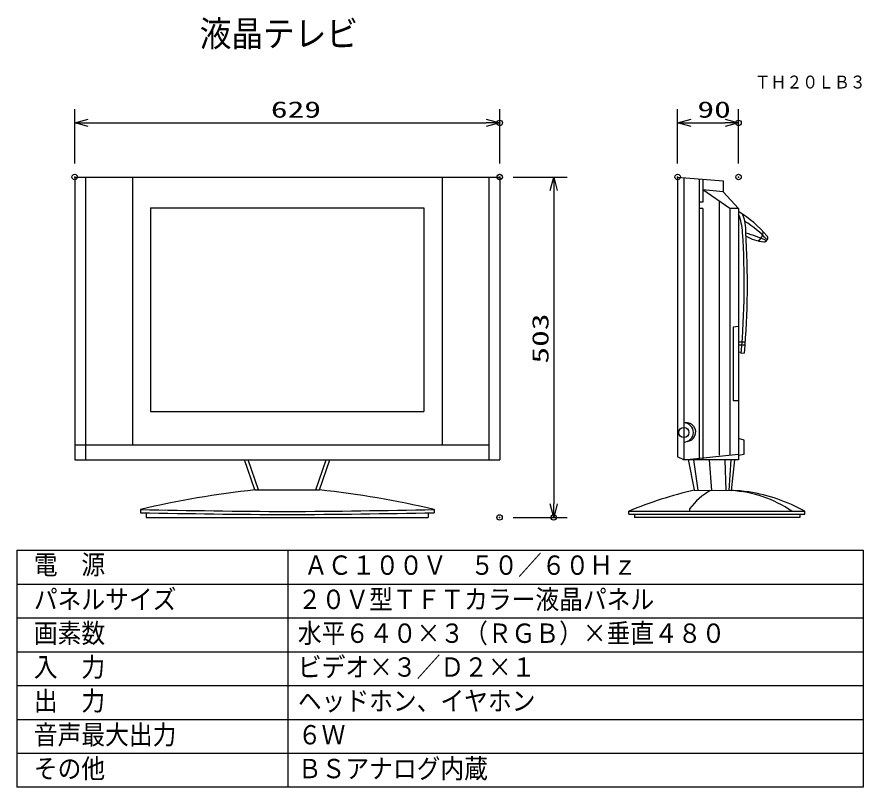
# Model space of a CAD drawing. Units: millimetres, scale not verified. Extents: x -40 to 85, y -1503 to -1389.
import ezdxf
from ezdxf.enums import TextEntityAlignment as Align

# ---------------------------------------------------------------- set-up
doc = ezdxf.new("R2010")
doc.units = ezdxf.units.MM
doc.header["$LTSCALE"] = 1.6
doc.header["$PDMODE"] = 32
doc.header["$PDSIZE"] = 0.8
for name, color, linetype in [('0-0_MOJI1', 2, 'Continuous'), ('0-1_GAIKEI', 7, 'Continuous'), ('0-2_TOUROKU', 3, 'Continuous'), ('0-3_WAKU', 7, 'Continuous')]:
    doc.layers.add(name, color=color, linetype=linetype)
doc.styles.add('ＭＳ ゴシック', font='')
doc.styles.get('ＭＳ ゴシック').set_extended_font_data('MS Gothic')

# ---------------------------------------------------------------- blocks, each defined once
blk = doc.blocks.new('_OPEN30')
at = {"layer": '0-3_WAKU'}
blk.add_line((0, 0), (-1, 0), dxfattribs=at)
blk.add_lwpolyline([(-1, 0.2679), (0, 0), (-1, -0.2679)], dxfattribs=at)

msp = doc.modelspace()

# ---------------------------------------------------------------- linework, layer by layer
at = {"layer": '0-1_GAIKEI'}
for p, q in [((-31.4, -1412.816), (-31.4, -1454.616)), ((-31.4, -1412.816), (31.4, -1412.816)), ((31.4, -1412.816), (31.4, -1454.616)), ((57.672, -1412.816), (57.672, -1454.147)), ((57.672, -1412.816), (64.379, -1413.4)), ((64.379, -1413.4), (64.379, -1415.007)), ((64.379, -1415.007), (66.672, -1417.487)), ((-20.2, -1417.366), (-20.2, -1447.466)), ((-20.2, -1417.366), (20.2, -1417.366)), ((20.2, -1417.366), (20.2, -1447.466)), ((66.672, -1417.487), (66.672, -1454.616)), ((70.927, -1422.028), (70.859, -1422.156)), ((67.071, -1438.736), (66.672, -1438.683)), ((67.533, -1438.818), (67.059, -1438.871)), ((-20.2, -1447.466), (20.2, -1447.466)), ((67.499, -1451.696), (66.672, -1451.431)), ((-31.4, -1454.616), (31.4, -1454.616)), ((-4.777, -1459.04), (-6.304, -1454.616)), ((4.777, -1459.04), (6.304, -1454.616)), ((58.593, -1454.616), (57.672, -1454.147)), ((66.672, -1454.616), (58.593, -1454.616)), ((59.233, -1454.547), (60.1, -1459.052)), ((66.06, -1454.616), (65.573, -1459.148)), ((-4.777, -1459.04), (4.777, -1459.04)), ((60.122, -1459.087), (65.621, -1459.148)), ((-21.7, -1461.946), (-21.7, -1462.407)), ((-20.833, -1462.423), (-20.833, -1463.116)), ((20.833, -1462.423), (20.833, -1463.116)), ((21.7, -1461.946), (21.7, -1462.407)), ((50.472, -1462.622), (50.472, -1462.182)), ((76.472, -1462.622), (76.472, -1462.182)), ((-20.833, -1463.116), (20.833, -1463.116)), ((50.472, -1462.622), (76.472, -1462.622)), ((51.319, -1462.622), (51.319, -1463.116)), ((75.737, -1463.116), (51.319, -1463.116)), ((75.737, -1462.622), (75.737, -1463.116))]:
    msp.add_line(p, q, dxfattribs=at)
at = {"layer": '0-1_GAIKEI', "color": 1}
for p, q in [((-29.79, -1412.816), (-29.79, -1454.616)), ((-22.873, -1412.816), (-22.873, -1452.392)), ((22.873, -1412.816), (22.873, -1452.392)), ((29.79, -1412.816), (29.79, -1454.616)), ((58.593, -1412.896), (58.593, -1454.616)), ((60.847, -1413.092), (60.847, -1454.616)), ((65.375, -1417.487), (61.371, -1414.719)), ((64.379, -1415.007), (61.371, -1414.719)), ((61.371, -1417.484), (60.847, -1417.484)), ((61.371, -1417.484), (61.371, -1454.616)), ((63.809, -1416.405), (63.809, -1453.888)), ((65.375, -1417.487), (65.375, -1453.888)), ((66.672, -1417.487), (65.375, -1417.487)), ((66.672, -1434.893), (65.879, -1435.006)), ((65.879, -1435.006), (65.879, -1445.833)), ((67.664, -1437.222), (66.672, -1437.222)), ((67.628, -1437.655), (66.672, -1437.655)), ((65.879, -1445.833), (66.672, -1445.852)), ((-31.4, -1452.392), (29.79, -1452.392)), ((-4.239, -1459.04), (-5.766, -1454.616)), ((4.239, -1459.04), (5.766, -1454.616)), ((58.593, -1454.616), (66.672, -1453.76)), ((60.007, -1454.616), (60.651, -1459.094)), ((62.344, -1454.616), (62.658, -1459.116)), ((64.634, -1454.616), (64.776, -1459.139)), ((65.523, -1454.616), (65.247, -1459.144)), ((50.472, -1462.182), (76.472, -1462.182)), ((59.439, -1461.838), (59.439, -1462.182))]:
    msp.add_line(p, q, dxfattribs=at)
msp.add_lwpolyline([(61.371, -1413.138), (61.371, -1416.545), (60.847, -1416.545)], dxfattribs=at)
at = {"layer": '0-1_GAIKEI'}
msp.add_lwpolyline([(66.672, -1453.884), (67.499, -1453.762), (67.499, -1451.696)], dxfattribs=at)
at = {"layer": '0-1_GAIKEI', "color": 1}
msp.add_circle((58.593, -1450.553), 0.754, dxfattribs=at)
for centre, radius, start, end in [((58.508, -1421.468), 8.761, 3.0186, 21.28777), ((59.286, -1432.8), 15.8, 42.70521, 58.24534), ((-46.517, -1428.674), 114.033, 354.86952, 3.85507), ((58.558, -1451.092), 31.367, 66.9935, 72.99337), ((68.472, -1420.767), 1.855, 306.63192, 355.74792), ((58.593, -1450.553), 1.416, 270, 90), ((58.973, -1450.51), 1.374, 274.69306, 97.98725), ((67.679, -1468.107), 10.354, 119.70742, 142.73675), ((64.63, -1476.648), 17.529, 55.55222, 86.75878), ((10.131, 135.085), 1597.348, 268.85817, 269.6366), ((-10.131, 135.085), 1597.348, 270.3634, 271.14183)]:
    msp.add_arc(centre, radius, start, end, dxfattribs=at)
at = {"layer": '0-1_GAIKEI'}
for centre, radius, start, end in [((56.89, -1433.654), 18.52, 40.99764, 58.1144), ((62.125, -1420.608), 5.616, 355.93212, 24.16146), ((-46.051, -1428.674), 114.036, 354.89659, 3.85502), ((71.157, -1415.754), 6.69, 239.48232, 263.45608), ((70.448, -1421.938), 0.465, 263.45608, 332.05517), ((70.516, -1421.81), 0.465, 332.05517, 40.99764), ((9.923, -1595.341), 137.092, 96.15575, 103.33664), ((-9.923, -1595.341), 137.092, 76.66336, 83.84425), ((73.224, -1516.527), 58.915, 102.84936, 112.71664), ((65.585, -1475.968), 16.82, 81.13914, 89.87679), ((64.276, -1484.327), 25.281, 61.15589, 81.12497), ((10.131, 134.624), 1597.348, 268.85817, 269.6366), ((-10.131, 134.624), 1597.348, 270.3634, 271.14183)]:
    msp.add_arc(centre, radius, start, end, dxfattribs=at)
at = {"layer": '0-2_TOUROKU'}
for p, q in [((-31.4, -1410.816), (-31.4, -1402.816)), ((31.4, -1410.816), (31.4, -1402.816)), ((57.672, -1410.816), (57.672, -1402.816)), ((66.672, -1410.816), (66.672, -1402.816)), ((-29.4, -1404.816), (29.4, -1404.816)), ((59.672, -1404.816), (64.672, -1404.816)), ((33.358, -1412.816), (41.358, -1412.816)), ((39.358, -1414.816), (39.358, -1461.116)), ((33.358, -1463.116), (41.358, -1463.116))]:
    msp.add_line(p, q, dxfattribs=at)
at = {"layer": '0-3_WAKU', "color": 4}
for p, q in [((-39.935, -1467.942), (85.065, -1467.942)), ((-39.935, -1467.942), (-39.935, -1502.942)), ((0.065, -1467.942), (0.065, -1502.942)), ((85.065, -1467.942), (85.065, -1502.942)), ((85.065, -1502.942), (-39.935, -1502.942))]:
    msp.add_line(p, q, dxfattribs=at)
at = {"layer": '0-3_WAKU', "color": 1}
for p, q in [((-39.935, -1472.942), (85.065, -1472.942)), ((-39.935, -1477.942), (85.065, -1477.942)), ((-39.935, -1482.942), (85.065, -1482.942)), ((-39.935, -1487.942), (85.065, -1487.942)), ((-39.935, -1492.942), (85.065, -1492.942)), ((-39.935, -1497.942), (85.065, -1497.942))]:
    msp.add_line(p, q, dxfattribs=at)
at = {"layer": '0-3_WAKU'}
for p in [(31.4, -1404.816), (66.672, -1404.816), (-31.4, -1412.816), (31.358, -1412.816), (31.4, -1412.816), (57.672, -1412.816), (66.672, -1412.816), (31.358, -1463.116), (39.358, -1463.116)]:
    msp.add_point(p, dxfattribs=at)

# ---------------------------------------------------------------- block references
at = {"layer": '0-2_TOUROKU', "xscale": 2, "yscale": 2}
for p, rotation in [((-31.4, -1404.816), 180), ((57.672, -1404.816), 180), ((39.358, -1412.816), 90), ((39.358, -1463.116), 270)]:
    msp.add_blockref('_OPEN30', p, dxfattribs=dict(at, rotation=rotation))
for p in [(31.4, -1404.816), (66.672, -1404.816)]:
    msp.add_blockref('_OPEN30', p, dxfattribs=at)

# ---------------------------------------------------------------- texts
at = {"layer": '0-0_MOJI1', "style": 'ＭＳ ゴシック', "width": 0.9}
for s, height, p in [('液晶テレビ', 3.812, (-12.935, -1394.682)), ('電\u3000源', 2.859, (-37.435, -1472.372)), ('ＡＣ１００Ｖ\u3000５０／６０Ｈｚ ', 2.859, (2.495, -1472.441)), ('パネルサイズ', 2.859, (-37.435, -1477.497)), ('２０Ｖ型ＴＦＴカラー液晶パネル', 2.859, (1.565, -1477.497)), ('画素数', 2.859, (-37.435, -1482.497)), ('水平６４０×３（ＲＧＢ）×垂直４８０', 2.859, (1.565, -1482.497)), ('入\u3000力', 2.859, (-37.435, -1487.497)), ('ビデオ×３／Ｄ２×１', 2.859, (1.565, -1487.497)), ('出\u3000力', 2.859, (-37.435, -1492.497)), ('ヘッドホン、イヤホン', 2.859, (1.565, -1492.497)), ('音声最大出力', 2.859, (-37.435, -1497.497)), ('６Ｗ', 2.859, (1.565, -1497.497)), ('その他', 2.859, (-37.435, -1502.497)), ('ＢＳアナログ内蔵', 2.859, (1.565, -1502.497))]:
    msp.add_text(s, height=height, dxfattribs=at).set_placement(p, align=Align.BOTTOM_LEFT)
at = {"layer": '0-2_TOUROKU', "color": 1, "style": 'ＭＳ ゴシック', "width": 0.9}
msp.add_text('ＴＨ２０ＬＢ３', height=1.906, dxfattribs=at).set_placement((69.065, -1400.312), align=Align.BOTTOM_LEFT)
at = {"layer": '0-2_TOUROKU', "style": 'ＭＳ ゴシック', "width": 1.5}
for s, p in [('629', (-2.417, -1404.778)), ('90', (60.589, -1404.778))]:
    msp.add_text(s, height=2.419, dxfattribs=at).set_placement(p, align=Align.BOTTOM_LEFT)
msp.add_text('503', height=2.419, rotation=90, dxfattribs=at).set_placement((39.321, -1440.383), align=Align.BOTTOM_LEFT)

doc.saveas('drawing.dxf')
